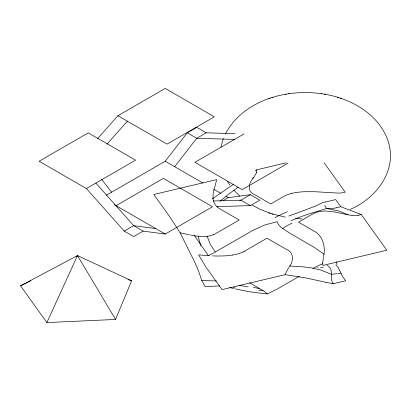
<?xml version="1.0" encoding="UTF-8"?>
<svg xmlns="http://www.w3.org/2000/svg" width="411" height="411" viewBox="0 0 411 411"><rect width="100%" height="100%" fill="white"/><g stroke="black" fill="none" stroke-linecap="round" stroke-linejoin="round"><path stroke-width="0.62" d="M323.544 256.479C325.836 246.908 322.959 235.405 313.511 230.797L298.545 222.161L310.639 215.179M323.431 257.168L322.722 262.495A37.062 21.398 0 0 0 322.738 264.098L322.83 264.807A19.856 11.467 0 0 0 322.959 265.403L386.838 250.207L361.243 214.532L340.765 206.712L335.648 199.582L325.8 201.935M220.907 147.046L223.332 138.579M215.421 184.739L216.648 179.607L153.812 194.48L169.656 216.576L180.126 232.796L194.963 262.634L198.677 271.342L201.775 280.543L205.181 286.637L219.592 285.902M215.318 185.058L213.196 192.733L212.96 198.462M256.469 172.697L253.854 177.3M115.532 319.45L131.607 280.795L77.499 255.565L20.55 285.845L46.895 322.568L115.532 319.45L77.499 255.565L76.58 256.459M46.895 322.568L77.499 255.565M225.32 133.991C243.25 100.258 286.2 88.483 321.895 93.775M288.907 267.248C293.675 261.797 294.286 251.861 286.025 249.194L267.016 238.221L245.593 250.592M288.563 267.797L285.373 273.916A18.623 10.753 0 0 0 285.219 274.651L222.063 289.611L206.086 267.32L198.6 254.882L208.5 255.652M253.746 177.454L252.303 178.21M253.556 177.722C248.717 182.869 246.497 191.649 254.984 194.871L270.731 203.959L283.657 196.489A24.285 14.02 0 0 1 285.768 195.41L287.381 194.752A26.515 15.31 0 0 1 289.688 193.982L291.661 193.442M106.362 195.22L165.217 161.246L187.288 132.82L196.746 127.359L206.204 132.82L235.061 133.673M174.675 166.707L196.746 138.281L206.204 132.82M97.52 138.692L117.926 115.738L165.217 88.432L214.362 116.806L167.072 144.112L117.926 115.738M106.978 144.153L127.384 121.199M219.895 201.292L229.569 193.442L238.19 187.123M212.538 198.719L233.654 184.22M255.308 170.632L256.556 169.861L286.241 162.807M311.024 214.953C323.729 206.846 338.566 213.669 352.006 215.41M86.397 188.546L135.543 160.172L88.252 132.866L39.102 161.246L86.397 188.546L124.23 231.116L133.688 236.577L143.146 231.116L165.217 234.054L212.508 206.748L163.362 178.374L116.066 205.68M244.036 133.94L194.891 162.314L242.182 189.62L288.019 163.157M124.23 231.116L133.688 225.654L155.759 228.593M223.019 200.681L228.275 197.65L250.345 194.706L259.803 200.167L250.345 205.628L216.998 206.615M250.345 194.706L240.882 200.167L239.623 200.337M216.356 233.207L239.202 220.019L219.438 208.598A17.375 10.034 0 0 1 218.652 208.079L217.357 207.057M214.881 252.262L252.688 230.468L263.708 225.459A63.767 36.815 0 0 1 266.436 224.519L277.199 221.724L278.36 224.406L280.862 227.113A37.524 21.665 0 0 0 281.833 227.915L288.774 232.523L315.124 247.941L324.099 254.26M277.99 288.64L299.419 276.264M312.966 268.445L318.314 265.552L322.83 263.718M245.223 250.808L244.093 251.44M215.97 233.427L214.999 233.967A16.82 9.71 0 0 1 214.003 234.46L213.489 234.686M277.492 288.923L267.253 293.963L250.695 291.944L235.857 289.072M214.095 252.714L208.146 255.724M20.55 285.845L30.907 280.739M291.08 220.743L299.157 217.28L308.45 214.09L326.514 208.541L330.285 208.511A24.552 14.174 0 0 0 332.848 208.356L333.645 208.269A13.383 7.727 0 0 0 335.746 207.92L336.275 207.786M350.198 209.389C374.878 199.068 396.183 172.553 389.125 144.662C381.372 114.643 350.141 97.53 321.268 93.682M288.907 216.032L315.263 206.204L323.108 202.448A16.892 9.751 0 0 0 325.019 202.12L325.753 201.945M268.856 98.614L270.094 98.214M271.882 97.623L273.017 97.258M340.765 206.712L336.326 207.776M361.243 214.532L358.86 215.102M232.472 255.036L234.876 254.594A26.628 15.371 0 0 0 244.16 251.486M285.409 94.294L286.154 94.176M288.645 93.775L289.272 93.682M326.812 282.506L333.285 283.734L345.641 280.78L342.183 275.915L341.048 273.181L338.952 273.454M338.792 273.469L338.325 273.526M337.246 273.649L331.436 274.286L320.888 270.068L311.004 267.772L302.47 266.78L289.663 265.999M213.309 200.984L240.882 200.167L250.345 205.628M218.179 256.027L223.476 255.93A46.279 26.72 0 0 0 232.482 255.051M217.779 256.022L214.357 255.95M201.775 280.543L216.448 280.965M234.578 139.401L196.746 138.281L187.288 132.82M213.956 255.94L213.35 255.914M302.039 218.878L295.607 218.513M212.944 255.899L212.538 255.878M208.906 255.678L209.307 255.704M253.397 287.649C258.658 287.674 263.646 290.161 267.253 293.963M328.137 208.793L338.834 210.977L348.163 214.84M327.737 208.737L326.514 208.541L324.772 205.366M285.219 274.651L305.722 277.923L326.17 282.367M324.382 94.176L325.132 94.294M248.182 286.909L239.572 285.388M194.953 235.857L200.958 236.51A24.028 13.871 0 0 0 203.435 236.566L205.289 236.505A16.769 9.679 0 0 0 213.509 234.702M194.752 235.822L194.454 235.775M194.223 235.739L192.107 235.354M180.126 232.796L189.142 234.748M285.409 217.172L271.882 213.843M191.809 235.298L191.367 235.21M190.622 235.061L190.031 234.938M326.355 282.408L326.632 282.465M233.52 288.512L229.621 287.525M337.523 97.258L338.654 97.623M340.442 98.214L341.68 98.614M252.149 205.11L260.338 209.389L270.094 213.252M268.856 212.852L273.017 214.208M127.975 279.511L131.607 280.795M327.012 265.393C333.855 268.496 330.069 276.618 332.268 282.11A13.851 7.994 0 0 0 332.653 282.835L333.244 283.677M259.413 288.44L249.662 282.809M165.217 161.246L202.854 182.972M213.905 189.353L221.092 193.504M226.065 196.371L228.275 197.65M114.315 204.668L165.217 234.054M143.146 231.116L133.688 225.654L95.855 183.085M335.936 264.864L338.186 267.433L339.815 270.777M239.834 196.16L233.828 190.118M341.048 273.181L339.846 270.864M215.277 252.035L210.365 244.478L207.041 236.068M101.553 179.222L111.617 192.189M324.197 162.895L345.183 192.148L343.375 192.579A14.817 8.554 0 0 1 338.736 193.119L315.021 191.726L304.505 191.726A41.763 24.11 0 0 0 291.625 193.391M208.418 255.683L194.552 235.791M229.96 185.263L227.473 181.446M200.804 245.721L200.917 246.035M200.573 245.09L198.159 236.176M274.882 217.758A90.307 70.065 -27.1 0 1 287.438 211.747M282.152 228.855A57.155 43.643 -29.3 0 1 292.087 223.111M235.601 288.116A117.382 55.798 23.4 0 1 233.299 287.561M263.045 290.551A46.042 5.584 13.8 0 1 258.827 290.459M336.08 261.684A96.251 29.577 -21.7 0 1 336.974 264.478M317.384 267.299A61.655 18.022 -22.9 0 1 318.099 267.299M320.606 267.376A61.655 18.022 -22.9 0 1 323.252 267.648M358.911 215.189A13.024 7.521 0 0 1 352.016 215.379M256.608 169.856A13.882 8.014 0 0 1 256.433 172.697M212.996 198.462A38.064 21.978 0 0 0 214.362 203.27L215.102 204.478A23.915 13.81 0 0 0 217.347 207.057"/></g></svg>
